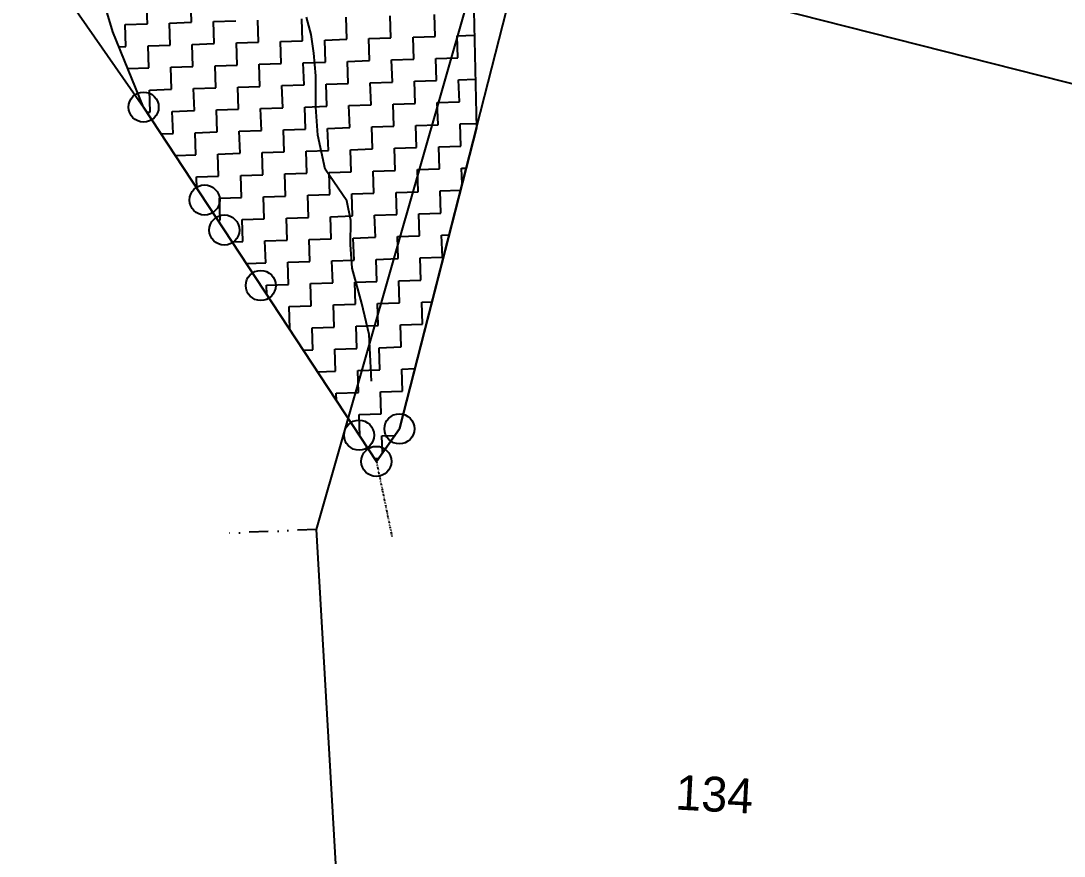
# Model space of a CAD drawing. Header units: metres. Extents: x 278270 to 279465, y 2078206 to 2080031.
# Drawn here: x 278647.4 to 278920.7, y 2078941.8 to 2079160.6 of the extents above; entities that cross this region are included whole.
import ezdxf
from ezdxf.enums import TextEntityAlignment as Align

# ---------------------------------------------------------------- set-up
doc = ezdxf.new("R2010")
doc.units = ezdxf.units.M
doc.linetypes.add('DIVIDE', pattern=[1.25, 0.5, -0.25, 0, -0.25, 0, -0.25])
for name, color, linetype in [('LINE_WATER', 4, 'Continuous'), ('POLY_HATCH', 12, 'Continuous'), ('POLY_PARCEL', 6, 'Continuous'), ('TEXT_PARCEL', 7, 'Continuous'), ('V_BOUND_LINE', 7, 'Continuous'), ('V_DIVIDE_LINE', 7, 'DIVIDE')]:
    doc.layers.add(name, color=color, linetype=linetype)
doc.styles.add('TEXT_MAP', font='')
doc.styles.get('TEXT_MAP').set_extended_font_data('Kruti Dev 050')

msp = doc.modelspace()

# ---------------------------------------------------------------- linework, layer by layer
for centre in [(278679.59, 2079137.99), (278695.57, 2079113.66), (278700.73, 2079105.8), (278710.27, 2079091.28), (278746.59, 2079053.74), (278736.03, 2079052.07), (278740.54, 2079045.21)]:
    msp.add_circle(centre, 3.94)
at = {"layer": 'LINE_WATER'}
for p, q in [((278723.49, 2079157.04), (278722.23, 2079161.52)), ((278724.2, 2079152.15), (278723.49, 2079157.04)), ((278724.67, 2079146.17), (278724.2, 2079152.15)), ((278724.66, 2079137.99), (278724.67, 2079146.17)), ((278725.18, 2079130.65), (278724.66, 2079137.99)), ((278727.11, 2079121.72), (278725.18, 2079130.65)), ((278732.83, 2079113.45), (278727.11, 2079121.72)), ((278733.82, 2079108.3), (278732.83, 2079113.45)), ((278733.75, 2079102.03), (278733.82, 2079108.3)), ((278734.23, 2079095.78), (278733.75, 2079102.03)), ((278736.72, 2079086.59), (278734.23, 2079095.78)), ((278738.62, 2079078.47), (278736.72, 2079086.59)), ((278739.29, 2079066.23), (278738.62, 2079078.47))]:
    msp.add_line(p, q, dxfattribs=at)
at = {"layer": 'POLY_HATCH'}
for p, q in [((278671.49, 2079157.68), (278666.68, 2079174.05)), ((278765.84, 2079175.28), (278766.75, 2079132.48)), ((278679.59, 2079137.99), (278671.49, 2079157.68)), ((278740.54, 2079045.21), (278679.59, 2079137.99)), ((278766.75, 2079132.48), (278746.59, 2079053.74)), ((278746.59, 2079053.74), (278740.54, 2079045.21))]:
    msp.add_line(p, q, dxfattribs=at)
at = {"layer": 'POLY_HATCH', "linetype": 'Continuous'}
for p, q in [((278680.57, 2079159.82), (278680.38, 2079165.6)), ((278692.13, 2079160.2), (278691.94, 2079165.98)), ((278686.35, 2079160.01), (278692.13, 2079160.2)), ((278686.54, 2079154.23), (278686.35, 2079160.01)), ((278697.92, 2079160.39), (278703.7, 2079160.58)), ((278698.11, 2079154.61), (278697.92, 2079160.39)), ((278709.67, 2079154.99), (278709.48, 2079160.77)), ((278721.23, 2079155.37), (278721.04, 2079161.15)), ((278732.8, 2079155.75), (278732.61, 2079161.53)), ((278744.36, 2079156.13), (278744.17, 2079161.91)), ((278755.93, 2079156.51), (278755.74, 2079162.29)), ((278674.79, 2079159.63), (278680.57, 2079159.82)), ((278674.98, 2079153.85), (278674.79, 2079159.63)), ((278692.32, 2079154.42), (278698.11, 2079154.61)), ((278703.89, 2079154.8), (278709.67, 2079154.99)), ((278704.08, 2079149.02), (278703.89, 2079154.8)), ((278715.45, 2079155.18), (278721.23, 2079155.37)), ((278715.64, 2079149.4), (278715.45, 2079155.18)), ((278727.02, 2079155.56), (278732.8, 2079155.75)), ((278727.21, 2079149.78), (278727.02, 2079155.56)), ((278738.58, 2079155.94), (278744.36, 2079156.13)), ((278738.77, 2079150.16), (278738.58, 2079155.94)), ((278750.15, 2079156.32), (278755.93, 2079156.51)), ((278750.34, 2079150.54), (278750.15, 2079156.32)), ((278761.71, 2079156.7), (278766.23, 2079156.85)), ((278761.9, 2079150.92), (278761.71, 2079156.7)), ((278673.09, 2079153.79), (278674.98, 2079153.85)), ((278680.76, 2079154.04), (278686.54, 2079154.23)), ((278680.95, 2079148.26), (278680.76, 2079154.04)), ((278692.51, 2079148.64), (278692.32, 2079154.42)), ((278698.3, 2079148.83), (278704.08, 2079149.02)), ((278709.86, 2079149.21), (278715.64, 2079149.4)), ((278710.05, 2079143.42), (278709.86, 2079149.21)), ((278721.42, 2079149.59), (278727.21, 2079149.78)), ((278721.61, 2079143.8), (278721.42, 2079149.59)), ((278732.99, 2079149.97), (278738.77, 2079150.16)), ((278733.18, 2079144.18), (278732.99, 2079149.97)), ((278744.55, 2079150.35), (278750.34, 2079150.54)), ((278744.74, 2079144.56), (278744.55, 2079150.35)), ((278756.12, 2079150.73), (278761.9, 2079150.92)), ((278756.31, 2079144.94), (278756.12, 2079150.73)), ((278675.44, 2079148.08), (278680.95, 2079148.26)), ((278686.73, 2079148.45), (278692.51, 2079148.64)), ((278686.92, 2079142.66), (278686.73, 2079148.45)), ((278698.49, 2079143.04), (278698.3, 2079148.83)), ((278715.83, 2079143.61), (278721.61, 2079143.8)), ((278716.02, 2079137.83), (278715.83, 2079143.61)), ((278727.4, 2079143.99), (278733.18, 2079144.18)), ((278727.59, 2079138.21), (278727.4, 2079143.99)), ((278738.96, 2079144.37), (278744.74, 2079144.56)), ((278739.15, 2079138.59), (278738.96, 2079144.37)), ((278750.53, 2079144.75), (278756.31, 2079144.94)), ((278750.72, 2079138.97), (278750.53, 2079144.75)), ((278762.09, 2079145.13), (278766.48, 2079145.28)), ((278762.28, 2079139.35), (278762.09, 2079145.13)), ((278681.14, 2079142.47), (278686.92, 2079142.66)), ((278681.33, 2079136.69), (278681.14, 2079142.47)), ((278692.7, 2079142.85), (278698.49, 2079143.04)), ((278692.89, 2079137.07), (278692.7, 2079142.85)), ((278704.27, 2079143.23), (278710.05, 2079143.42)), ((278704.46, 2079137.45), (278704.27, 2079143.23)), ((278721.8, 2079138.02), (278727.59, 2079138.21)), ((278733.37, 2079138.4), (278739.15, 2079138.59)), ((278733.56, 2079132.62), (278733.37, 2079138.4)), ((278744.93, 2079138.78), (278750.72, 2079138.97)), ((278745.12, 2079133), (278744.93, 2079138.78)), ((278756.5, 2079139.16), (278762.28, 2079139.35)), ((278756.69, 2079133.38), (278756.5, 2079139.16)), ((278680.46, 2079136.66), (278681.33, 2079136.69)), ((278687.11, 2079136.88), (278692.89, 2079137.07)), ((278687.3, 2079131.1), (278687.11, 2079136.88)), ((278698.68, 2079137.26), (278704.46, 2079137.45)), ((278698.87, 2079131.48), (278698.68, 2079137.26)), ((278710.24, 2079137.64), (278716.02, 2079137.83)), ((278710.43, 2079131.86), (278710.24, 2079137.64)), ((278721.99, 2079132.24), (278721.8, 2079138.02)), ((278727.78, 2079132.43), (278733.56, 2079132.62)), ((278739.34, 2079132.81), (278745.12, 2079133)), ((278739.53, 2079127.03), (278739.34, 2079132.81)), ((278750.91, 2079133.19), (278756.69, 2079133.38)), ((278751.09, 2079127.41), (278750.91, 2079133.19)), ((278762.47, 2079133.57), (278766.73, 2079133.71)), ((278762.66, 2079127.79), (278762.47, 2079133.57)), ((278684.18, 2079131), (278687.3, 2079131.1)), ((278693.08, 2079131.29), (278698.87, 2079131.48)), ((278693.27, 2079125.51), (278693.08, 2079131.29)), ((278704.65, 2079131.67), (278710.43, 2079131.86)), ((278704.84, 2079125.89), (278704.65, 2079131.67)), ((278716.21, 2079132.05), (278721.99, 2079132.24)), ((278716.4, 2079126.27), (278716.21, 2079132.05)), ((278727.97, 2079126.65), (278727.78, 2079132.43)), ((278745.31, 2079127.22), (278751.09, 2079127.41)), ((278745.5, 2079121.43), (278745.31, 2079127.22)), ((278756.88, 2079127.6), (278762.66, 2079127.79)), ((278757.07, 2079121.81), (278756.88, 2079127.6)), ((278687.9, 2079125.33), (278693.27, 2079125.51)), ((278699.05, 2079125.7), (278704.84, 2079125.89)), ((278699.24, 2079119.92), (278699.05, 2079125.7)), ((278710.62, 2079126.08), (278716.4, 2079126.27)), ((278710.81, 2079120.3), (278710.62, 2079126.08)), ((278722.18, 2079126.46), (278727.97, 2079126.65)), ((278722.37, 2079120.67), (278722.18, 2079126.46)), ((278733.75, 2079126.84), (278739.53, 2079127.03)), ((278733.94, 2079121.05), (278733.75, 2079126.84)), ((278751.28, 2079121.62), (278757.07, 2079121.81)), ((278762.85, 2079122), (278764.08, 2079122.04)), ((278762.99, 2079117.77), (278762.85, 2079122)), ((278693.46, 2079119.73), (278699.24, 2079119.92)), ((278693.56, 2079116.71), (278693.46, 2079119.73)), ((278705.03, 2079120.11), (278710.81, 2079120.3)), ((278705.22, 2079114.32), (278705.03, 2079120.11)), ((278716.59, 2079120.48), (278722.37, 2079120.67)), ((278716.78, 2079114.7), (278716.59, 2079120.48)), ((278728.16, 2079120.86), (278733.94, 2079121.05)), ((278728.35, 2079115.08), (278728.16, 2079120.86)), ((278739.72, 2079121.24), (278745.5, 2079121.43)), ((278739.91, 2079115.46), (278739.72, 2079121.24)), ((278751.47, 2079115.84), (278751.28, 2079121.62)), ((278757.26, 2079116.03), (278762.59, 2079116.21)), ((278699.43, 2079114.13), (278705.22, 2079114.32)), ((278699.62, 2079108.35), (278699.43, 2079114.13)), ((278711, 2079114.51), (278716.78, 2079114.7)), ((278711.19, 2079108.73), (278711, 2079114.51)), ((278722.56, 2079114.89), (278728.35, 2079115.08)), ((278722.75, 2079109.11), (278722.56, 2079114.89)), ((278734.13, 2079115.27), (278739.91, 2079115.46)), ((278734.32, 2079109.49), (278734.13, 2079115.27)), ((278745.69, 2079115.65), (278751.47, 2079115.84)), ((278745.88, 2079109.87), (278745.69, 2079115.65)), ((278757.45, 2079110.25), (278757.26, 2079116.03)), ((278699.07, 2079108.33), (278699.62, 2079108.35)), ((278705.41, 2079108.54), (278711.19, 2079108.73)), ((278705.6, 2079102.76), (278705.41, 2079108.54)), ((278716.97, 2079108.92), (278722.75, 2079109.11)), ((278717.16, 2079103.14), (278716.97, 2079108.92)), ((278728.54, 2079109.3), (278734.32, 2079109.49)), ((278728.73, 2079103.52), (278728.54, 2079109.3)), ((278740.1, 2079109.68), (278745.88, 2079109.87)), ((278740.29, 2079103.9), (278740.1, 2079109.68)), ((278751.66, 2079110.06), (278757.45, 2079110.25)), ((278751.85, 2079104.28), (278751.66, 2079110.06)), ((278702.79, 2079102.67), (278705.6, 2079102.76)), ((278711.38, 2079102.95), (278717.16, 2079103.14)), ((278711.57, 2079097.17), (278711.38, 2079102.95)), ((278722.94, 2079103.33), (278728.73, 2079103.52)), ((278723.13, 2079097.55), (278722.94, 2079103.33)), ((278734.51, 2079103.71), (278740.29, 2079103.9)), ((278734.7, 2079097.93), (278734.51, 2079103.71)), ((278746.07, 2079104.09), (278751.85, 2079104.28)), ((278746.26, 2079098.31), (278746.07, 2079104.09)), ((278757.64, 2079104.47), (278759.6, 2079104.53)), ((278757.83, 2079098.69), (278757.64, 2079104.47)), ((278706.51, 2079097), (278711.57, 2079097.17)), ((278717.35, 2079097.36), (278723.13, 2079097.55)), ((278717.54, 2079091.57), (278717.35, 2079097.36)), ((278728.92, 2079097.74), (278734.7, 2079097.93)), ((278729.11, 2079091.95), (278728.92, 2079097.74)), ((278740.48, 2079098.12), (278746.26, 2079098.31)), ((278740.67, 2079092.33), (278740.48, 2079098.12)), ((278752.04, 2079098.5), (278757.83, 2079098.69)), ((278752.23, 2079092.71), (278752.04, 2079098.5)), ((278723.32, 2079091.76), (278729.11, 2079091.95)), ((278723.51, 2079085.98), (278723.32, 2079091.76)), ((278734.89, 2079092.14), (278740.67, 2079092.33)), ((278735.08, 2079086.36), (278734.89, 2079092.14)), ((278746.45, 2079092.52), (278752.23, 2079092.71)), ((278746.64, 2079086.74), (278746.45, 2079092.52)), ((278711.76, 2079091.38), (278717.54, 2079091.57)), ((278711.84, 2079088.89), (278711.76, 2079091.38)), ((278729.3, 2079086.17), (278735.08, 2079086.36)), ((278729.49, 2079080.39), (278729.3, 2079086.17)), ((278740.86, 2079086.55), (278746.64, 2079086.74)), ((278741.05, 2079080.77), (278740.86, 2079086.55)), ((278752.42, 2079086.93), (278755.11, 2079087.02)), ((278752.61, 2079081.15), (278752.42, 2079086.93)), ((278717.73, 2079085.79), (278723.51, 2079085.98)), ((278717.92, 2079080.01), (278717.73, 2079085.79)), ((278735.27, 2079080.58), (278741.05, 2079080.77)), ((278746.83, 2079080.96), (278752.61, 2079081.15)), ((278747.02, 2079075.18), (278746.83, 2079080.96)), ((278717.68, 2079080), (278717.92, 2079080.01)), ((278723.7, 2079080.2), (278729.49, 2079080.39)), ((278723.89, 2079074.42), (278723.7, 2079080.2)), ((278735.46, 2079074.8), (278735.27, 2079080.58)), ((278721.4, 2079074.34), (278723.89, 2079074.42)), ((278729.67, 2079074.61), (278735.46, 2079074.8)), ((278729.86, 2079068.82), (278729.67, 2079074.61)), ((278741.24, 2079074.99), (278747.02, 2079075.18)), ((278741.43, 2079069.2), (278741.24, 2079074.99)), ((278725.12, 2079068.67), (278729.86, 2079068.82)), ((278735.65, 2079069.01), (278741.43, 2079069.2)), ((278735.84, 2079063.23), (278735.65, 2079069.01)), ((278747.21, 2079069.39), (278750.63, 2079069.51)), ((278747.4, 2079063.61), (278747.21, 2079069.39)), ((278730.05, 2079063.04), (278735.84, 2079063.23)), ((278730.12, 2079061.06), (278730.05, 2079063.04)), ((278741.62, 2079063.42), (278747.4, 2079063.61)), ((278741.81, 2079057.64), (278741.62, 2079063.42)), ((278736.03, 2079057.45), (278741.81, 2079057.64)), ((278736.21, 2079051.79), (278736.03, 2079057.45)), ((278747.59, 2079057.83), (278747.64, 2079057.83)), ((278747.6, 2079057.66), (278747.59, 2079057.83)), ((278742, 2079051.86), (278745.33, 2079051.97)), ((278742.14, 2079047.47), (278742, 2079051.86)), ((278740.01, 2079046), (278741.13, 2079046.04))]:
    msp.add_line(p, q, dxfattribs=at)
at = {"layer": 'POLY_PARCEL'}
msp.add_line((278958.64, 2079134.95), (278769.4, 2079183.05), dxfattribs=at)
at = {"layer": 'V_BOUND_LINE'}
for p, q in [((278746.59, 2079053.74), (278795.72, 2079245.59)), ((278647.45, 2079184.16), (278679.59, 2079137.99)), ((278724.89, 2079027.39), (278769.4, 2079183.05)), ((278679.59, 2079137.99), (278740.54, 2079045.21)), ((278740.54, 2079045.21), (278746.59, 2079053.74)), ((278740.09, 2078762.13), (278724.89, 2079027.39))]:
    msp.add_line(p, q, dxfattribs=at)
at = {"layer": 'V_DIVIDE_LINE'}
msp.add_line((278740.54, 2079045.21), (278744.64, 2079025.44), dxfattribs=at)
at = {"layer": 'V_DIVIDE_LINE', "ltscale": 10}
msp.add_line((278724.89, 2079027.39), (278699.61, 2079026.31), dxfattribs=at)

# ---------------------------------------------------------------- texts
at = {"layer": 'TEXT_PARCEL', "style": 'TEXT_MAP'}
msp.add_text('134', height=9.117, rotation=356.9039, dxfattribs=at).set_placement((278828.85, 2078953.5), align=Align.CENTER)

doc.saveas('drawing.dxf')
